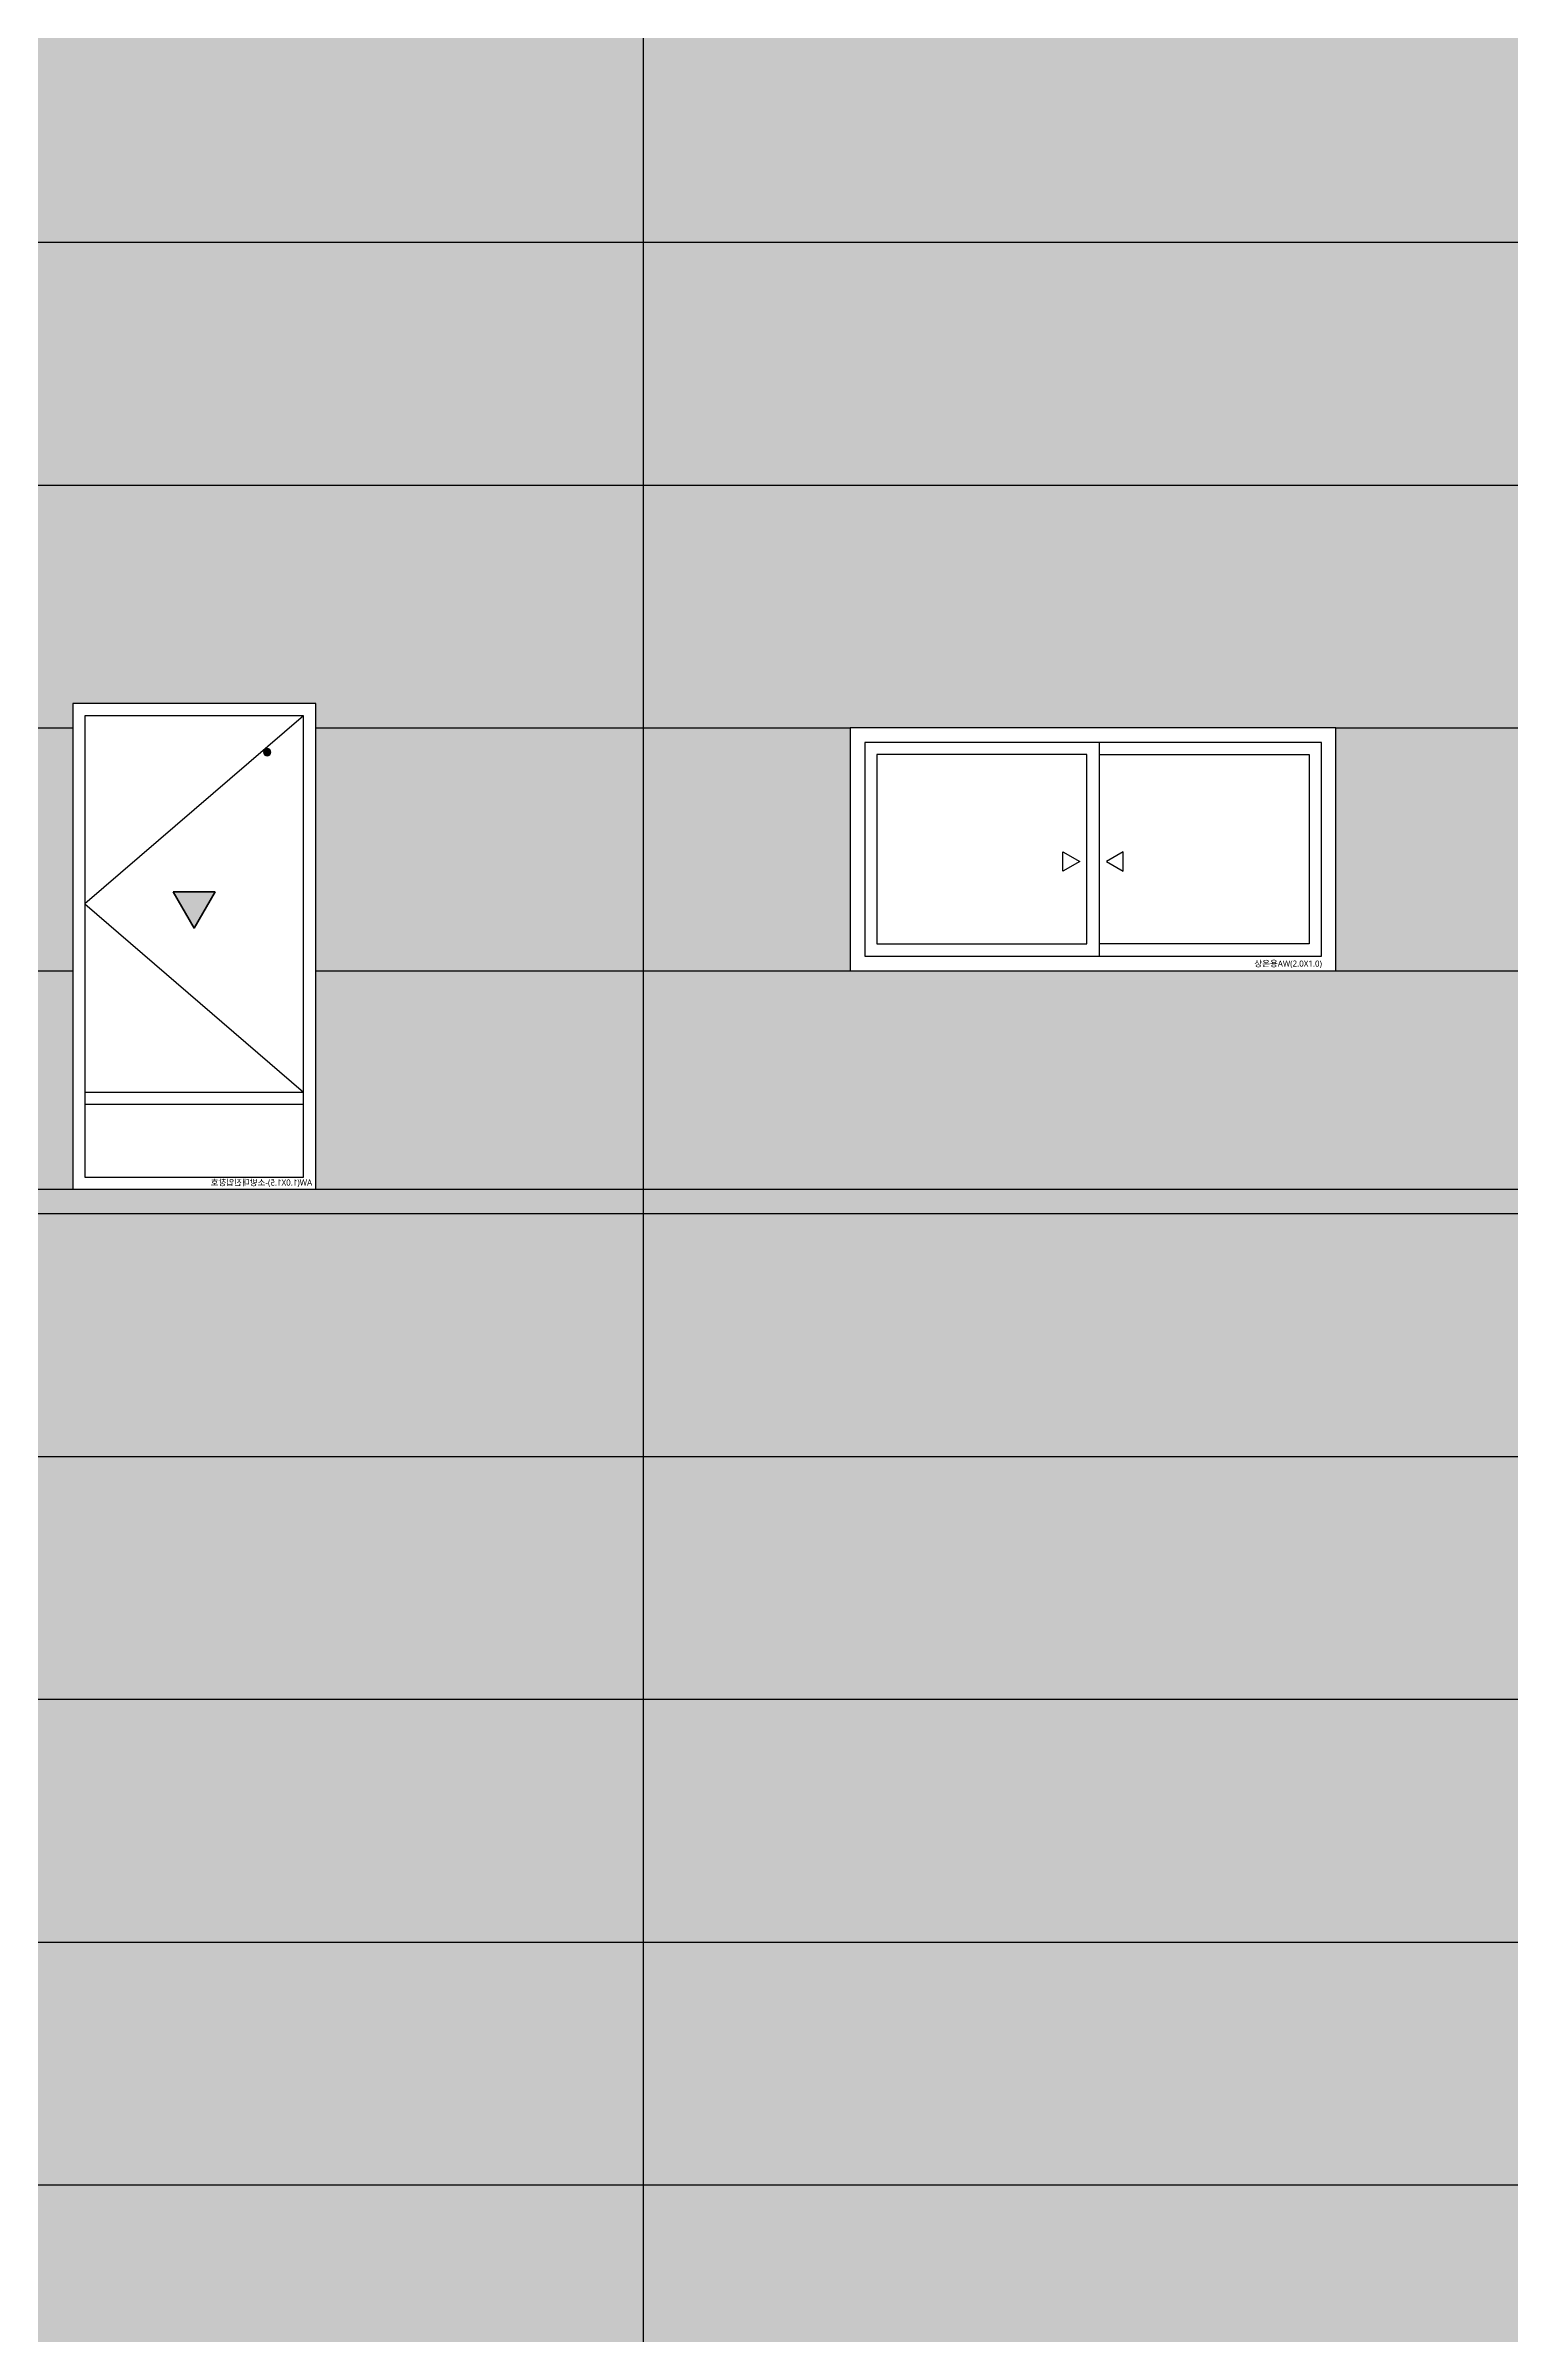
# Model space of a CAD drawing. Header units: millimetres. Extents: x 37653813 to 38677796, y 586285 to 874285.
# Drawn here: x 38256605 to 38262634, y 781928 to 791351 of the extents above; entities that cross this region are included whole.
import ezdxf

# ---------------------------------------------------------------- set-up
doc = ezdxf.new("R2010")
doc.units = ezdxf.units.MM
doc.header["$LTSCALE"] = 1000
doc.header["$MEASUREMENT"] = 0
doc.linetypes.add('-HID', pattern=[2.5, 1.5, -1])
doc.layers.get('0').update_dxf_attribs({"linetype": 'CONTINUOUS'})
doc.layers.get('Defpoints').update_dxf_attribs({"color": 161, "linetype": 'CONTINUOUS'})
for name, color, linetype in [('cen', 1, 'CONTINUOUS'), ('HAT-253', 253, 'CONTINUOUS'), ('HAT-BACK', 252, 'CONTINUOUS'), ('OPEN', 1, '-HID'), ('WID', 4, 'CONTINUOUS'), ('WIN-G', 252, 'CONTINUOUS'), ('먹-흰색 255', 255, 'CONTINUOUS')]:
    doc.layers.add(name, color=color, linetype=linetype)
doc.styles.add('나눔바른고딕', font='NanumBarunGothic.ttf')

# ---------------------------------------------------------------- blocks, each defined once
blk = doc.blocks.new('AW_1.0X1.5_(소방)')
at = {"ltscale": 1000}
blk.add_wipeout([(1000, 2000), (0, 2000), (0, 0), (1000, 0)], dxfattribs=at).dxf.layer = 'WID'
h = blk.add_hatch(color=1)
h.dxf.hatch_style = 1
h.paths.add_polyline_path([(500, 1075), (586.6, 1225), (413.4, 1225)])
at = {"layer": 'HAT-BACK', "ltscale": 1000}
h = blk.add_hatch(color=253, dxfattribs=at)
h.dxf.hatch_style = 1
edge = h.paths.add_edge_path()
edge.add_arc((200, 1800), 15, 180, 540, ccw=False)
at = {"color": 1}
blk.add_lwpolyline([(500, 1075), (586.6, 1225), (413.4, 1225)], close=True, dxfattribs=at)
at = {"ltscale": 1000}
blk.add_lwpolyline([(500, 1075), (413.4, 1225), (586.6, 1225)], close=True, dxfattribs=at)
blk.add_circle((200, 1800), 15, dxfattribs=at)
at = {"layer": 'OPEN', "ltscale": 700}
blk.add_lwpolyline([(50, 1950), (950, 1175), (50, 400)], dxfattribs=at)
at = {"layer": 'WID', "ltscale": 1000}
for p, q in [((950, 400), (50, 400)), ((950, 350), (50, 350))]:
    blk.add_line(p, q, dxfattribs=at)
for points in [[(1000, 0), (0, 0), (0, 2000), (1000, 2000)], [(950, 50), (50, 50), (50, 1950), (950, 1950)]]:
    blk.add_lwpolyline(points, close=True, dxfattribs=at)
at = {"layer": 'Defpoints', "style": '나눔바른고딕'}
blk.add_text('AW(1.0X1.5)-소방대진입창호', height=25, dxfattribs=at).set_placement((14.8, 15.2))
blk = doc.blocks.new('AW(2.0X1.0)')
at = {"ltscale": 1000}
blk.add_wipeout([(887455, -28823.2), (889455, -28823.2), (889455, -27823.2), (887455, -27823.2)], dxfattribs=at).dxf.layer = 'WID'
at = {"layer": 'WID', "ltscale": 1000}
blk.add_line((888480, -27883.2), (888480, -28763.2), dxfattribs=at)
for points in [[(887455, -28823.2), (889455, -28823.2), (889455, -27823.2), (887455, -27823.2)], [(887515, -28763.2), (889395, -28763.2), (889395, -27883.2), (887515, -27883.2)]]:
    blk.add_lwpolyline(points, close=True, dxfattribs=at)
at = {"layer": 'WIN-G'}
for points in [[(888430, -27933.2), (887565, -27933.2), (887565, -28713.2), (888430, -28713.2)], [(888330.7, -28333.2), (888400, -28373.2), (888330.7, -28413.2)], [(888579.3, -28333.2), (888510, -28373.2), (888579.3, -28413.2)]]:
    blk.add_lwpolyline(points, close=True, dxfattribs=at)
blk.add_lwpolyline([(888480, -27933.2), (889345, -27933.2), (889345, -28713.2), (888480, -28713.2)], dxfattribs=at)
at = {"layer": 'Defpoints', "style": '나눔바른고딕'}
blk.add_text('상온용AW(2.0X1.0)', height=25, dxfattribs=at).set_placement((889119, -28806.4))
blk = doc.blocks.new('sdmklfsdfsdf')
at = {"layer": 'cen', "ltscale": 5}
blk.add_line((38172115.7, 786642.5), (38329335, 786642.5), dxfattribs=at)

msp = doc.modelspace()

# ---------------------------------------------------------------- hatches: boundary and pattern name
at = {"layer": '먹-흰색 255', "ltscale": 0.1}
h = msp.add_hatch(dxfattribs=at)
h.set_pattern_fill('DOTS', color=256, scale=3000, angle=-1e-14)
h.paths.add_polyline_path([(38232491.3, 780542.5), (38232491.3, 775542.5), (38305716.3, 775542.5), (38305716.3, 780542.5), (38309116.3, 780542.5), (38309116.3, 825542.5), (38314716.3, 825542.5), (38314716.3, 828142.5), (38231091.3, 828142.5), (38231091.3, 780542.5)])

# ---------------------------------------------------------------- linework, layer by layer
at = {"layer": 'cen', "ltscale": 5}
msp.add_lwpolyline([(38259066.3, 749542.5), (38259066.3, 836435.4)], dxfattribs=at)
at = {"layer": 'HAT-253', "ltscale": 0.1}
for points in [[(38224641.3, 790542.5), (38309116.3, 790542.5)], [(38224641.3, 789542.5), (38309116.3, 789542.5)], [(38224641.3, 788542.5), (38309116.3, 788542.5)], [(38224641.3, 787542.5), (38309116.3, 787542.5)], [(38224641.3, 786542.5), (38309116.3, 786542.5)], [(38224641.3, 785542.5), (38309116.3, 785542.5)], [(38224641.3, 784542.5), (38309116.3, 784542.5)], [(38224641.3, 783542.5), (38309116.3, 783542.5)], [(38224641.3, 782542.5), (38309116.3, 782542.5)]]:
    msp.add_lwpolyline(points, dxfattribs=at)

# ---------------------------------------------------------------- next in the draw order: block references
at = {"xscale": -1}
msp.add_blockref('AW_1.0X1.5_(소방)', (38257716.3, 786642.5), dxfattribs=at)
msp.add_blockref('AW(2.0X1.0)', (37372461.3, 816365.7))

# ---------------------------------------------------------------- next in the draw order: block references
msp.add_blockref('sdmklfsdfsdf', (22091, 0))

doc.saveas('drawing.dxf')
